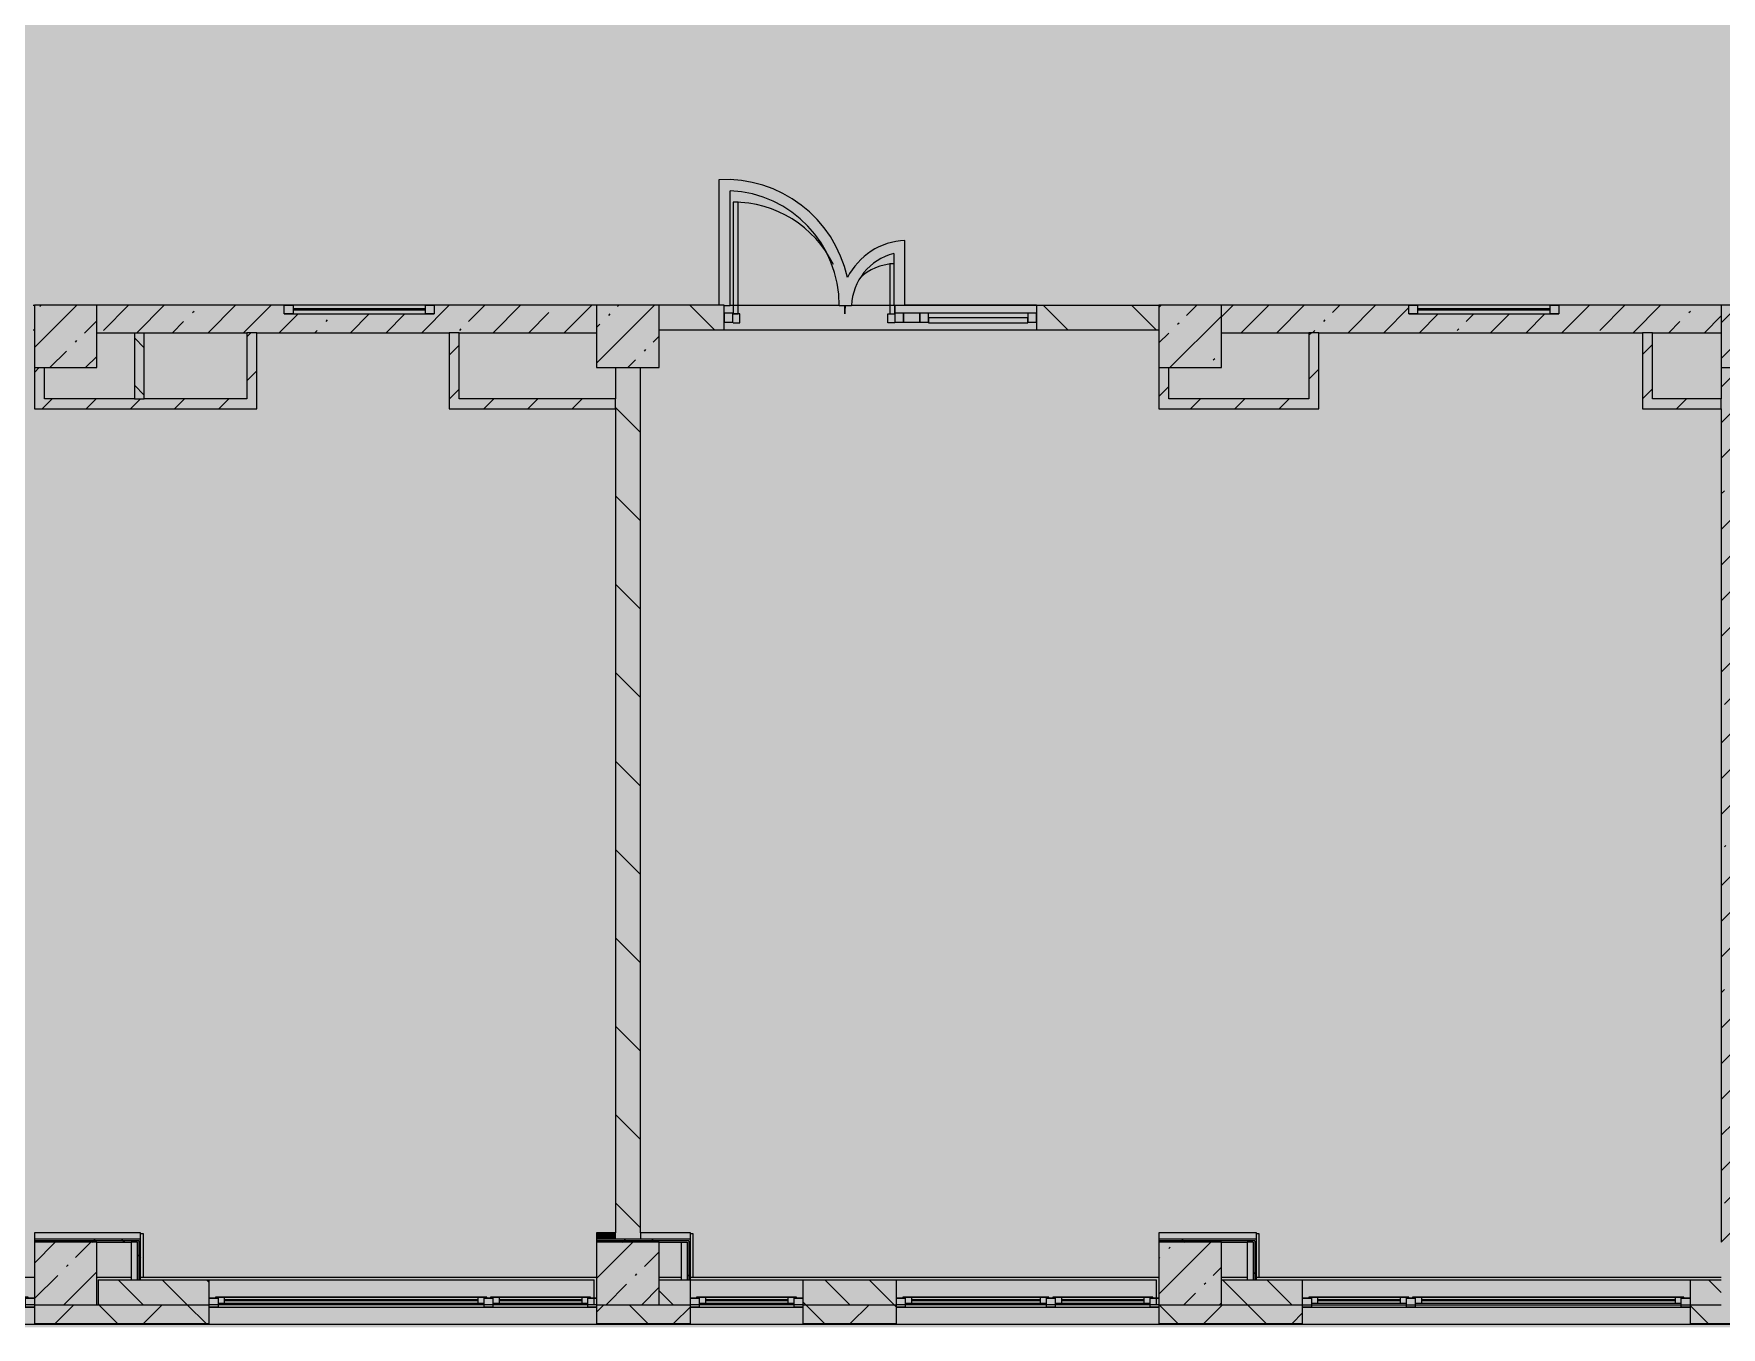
# Model space of a CAD drawing. Header units: millimetres. Extents: x 35363 to 232034, y -8553 to 29000.
# Drawn here: x 156929 to 170434, y -280 to 10073 of the extents above; entities that cross this region are included whole.
import ezdxf

# ---------------------------------------------------------------- set-up
doc = ezdxf.new("R2010")
doc.units = ezdxf.units.MM
doc.layers.add('A-DETL-GENF-1', color=7, linetype='Continuous', lineweight=9, true_color=0xc0c0c0, transparency=0.4)
for name, color, linetype, lineweight, true_color in [('A-DETL-GENF-4', 7, 'Continuous', 5, 0xb7b7b7), ('A-DOOR-4', 7, 'Continuous', 5, 0xe2e2e2), ('A-DOOR-5', 7, 'Continuous', 5, 0xb7b7b7), ('A-FLOR-2', 7, 'Continuous', 5, 0xb7b7b7), ('A-GLAZ-3', 7, 'Continuous', 5, 0x737373), ('A-GLAZ-CURT-3', 7, 'Continuous', 5, 0x737373), ('A-GLAZ-CWMG-4', 7, 'Continuous', 5, 0x737373), ('A-WALL-3', 7, 'Continuous', 9, 0x737373), ('A-WALL-4', 7, 'Continuous', 5, 0x737373), ('I-WALL-1', 7, 'Continuous', 5, 0xe7e7e7), ('I-WALL-2', 7, 'Continuous', 9, 0xe7e7e7), ('I-WALL-4', 7, 'Continuous', 5, 0x737373), ('I-WALL-5', 7, 'Continuous', 5, 0x787878), ('S-COLS-2', 7, 'Continuous', 5, 0x737373)]:
    doc.layers.add(name, color=color, linetype=linetype, lineweight=lineweight, true_color=true_color)
for name, color, linetype, lineweight in [('A-WALL-2', 7, 'Continuous', 5), ('I-WALL-3', 7, 'Continuous', 5), ('S-COLS-1', 7, 'Continuous', 5)]:
    doc.layers.add(name, color=color, linetype=linetype, lineweight=lineweight)
pattern_1 = [(45, (105024.03, 0), (-176.7767, 176.7767), [])]
pattern_2 = [(45, (105024.03, 0), (-285.1231, 285.1231), []), (45, (105309.15, 0), (-285.1231, 285.1231), [504.031, -100.806, 16.764, -84.042])]
pattern_3 = [(135, (105024.03, 0), (-353.5534, -353.5534), [])]
pattern_4 = [(135, (105024.03, 0), (-176.7767, -176.7767), [])]
pattern_5 = [(45, (105024, 0), (-530.33, 530.33), []), (135, (105024, 0), (-530.33, -530.33), [])]

# ---------------------------------------------------------------- blocks, each defined once
blk = doc.blocks.new('BSC_Колонна _Прямоугольная - 500х500-V55-2_6_2_птичка')
at = {"layer": 'S-COLS-1'}
h = blk.add_hatch(dxfattribs=at)
h.set_pattern_fill('FP_68', color=256, style=0, pattern_type=2)
h.set_pattern_definition([(45, (-52160, -7650), (-285.123, 285.123), []), (45, (-51874.88, -7650), (-285.123, 285.123), [504.031, -100.806, 16.764, -84.042])])
h.paths.add_polyline_path([(-250, -250), (250, -250), (250, 250), (-250, 250)])
at = {"layer": 'S-COLS-2'}
for p, q in [((250, 250), (-250, 250)), ((-250, 250), (-250, -250)), ((250, -250), (250, 250)), ((-250, -250), (250, -250))]:
    blk.add_line(p, q, dxfattribs=at)
blk = doc.blocks.new('BSC_Колонна _Прямоугольная - 500х500-V56-2_6_2_птичка')
at = {"layer": 'S-COLS-1'}
h = blk.add_hatch(dxfattribs=at)
h.set_pattern_fill('FP_69', color=256, style=0, pattern_type=2)
h.set_pattern_definition([(45, (-61160, -7650), (-285.1231, 285.1231), []), (45, (-60874.88, -7650), (-285.123, 285.123), [504.031, -100.806, 16.764, -84.042])])
h.paths.add_polyline_path([(-250, -250), (250, -250), (250, 250), (-250, 250)])
at = {"layer": 'S-COLS-2'}
for p, q in [((250, 250), (-250, 250)), ((-250, 250), (-250, -250)), ((250, -250), (250, 250)), ((-250, -250), (250, -250))]:
    blk.add_line(p, q, dxfattribs=at)
blk = doc.blocks.new('BSC_Колонна _Прямоугольная - 500х500-V62-2_6_2_птичка')
at = {"layer": 'S-COLS-1'}
h = blk.add_hatch(dxfattribs=at)
h.set_pattern_fill('FP_75', color=256, style=0, pattern_type=2)
h.set_pattern_definition([(45, (-52160, -150), (-285.123, 285.123), []), (45, (-51874.88, -150), (-285.123, 285.123), [504.031, -100.806, 16.764, -84.042])])
h.paths.add_polyline_path([(-250, -250), (250, -250), (250, 250), (-250, 250), (-250, -86)])
at = {"layer": 'S-COLS-2'}
for p, q in [((250, 250), (-250, 250)), ((-250, 250), (-250, -250)), ((250, -250), (250, 250)), ((-250, -250), (250, -250))]:
    blk.add_line(p, q, dxfattribs=at)
blk = doc.blocks.new('BSC_Колонна _Прямоугольная - 500х500-V63-2_6_2_птичка')
at = {"layer": 'S-COLS-1'}
h = blk.add_hatch(dxfattribs=at)
h.set_pattern_fill('FP_76', color=256, style=0, pattern_type=2)
h.set_pattern_definition([(45, (-61160, -150), (-285.123, 285.123), []), (45, (-60874.88, -150), (-285.123, 285.123), [504.031, -100.806, 16.764, -84.042])])
h.paths.add_polyline_path([(-250, -250), (250, -250), (250, 250), (-250, 250), (-250, -86)])
at = {"layer": 'S-COLS-2'}
for p, q in [((250, 250), (-250, 250)), ((-250, 250), (-250, -250)), ((250, -250), (250, 250)), ((-250, -250), (250, -250))]:
    blk.add_line(p, q, dxfattribs=at)
blk = doc.blocks.new('BSC_Колонна _Прямоугольная - 500х500-V67-2_6_2_птичка')
at = {"layer": 'S-COLS-1'}
h = blk.add_hatch(dxfattribs=at)
h.set_pattern_fill('FP_80', color=256, style=0, pattern_type=2)
h.set_pattern_definition([(45, (-65660, -7650), (-285.1231, 285.1231), []), (45, (-65374.88, -7650), (-285.1231, 285.1231), [504.031, -100.806, 16.764, -84.042])])
h.paths.add_polyline_path([(-250, -250), (250, -250), (250, 250), (-250, 250), (-250, 52)])
at = {"layer": 'S-COLS-2'}
for p, q in [((250, 250), (-250, 250)), ((-250, 250), (-250, -250)), ((250, -250), (250, 250)), ((-250, -250), (250, -250))]:
    blk.add_line(p, q, dxfattribs=at)
blk = doc.blocks.new('BSC_Колонна _Прямоугольная - 500х500-V85-2_6_2_птичка')
at = {"layer": 'S-COLS-1'}
h = blk.add_hatch(dxfattribs=at)
h.set_pattern_fill('FP_105', color=256, style=0, pattern_type=2)
h.set_pattern_definition([(45, (-56660, -150), (-285.123, 285.123), []), (45, (-56374.88, -150), (-285.123, 285.123), [504.031, -100.806, 16.764, -84.042])])
h.paths.add_polyline_path([(-250, -250), (250, -250), (250, 250), (-250, 250), (-250, -86)])
at = {"layer": 'S-COLS-2'}
for p, q in [((250, 250), (-250, 250)), ((-250, 250), (-250, -250)), ((250, -250), (250, 250)), ((-250, -250), (250, -250))]:
    blk.add_line(p, q, dxfattribs=at)
blk = doc.blocks.new('BSC_Колонна _Прямоугольная - 500х500-V86-2_6_2_птичка')
at = {"layer": 'S-COLS-1'}
h = blk.add_hatch(dxfattribs=at)
h.set_pattern_fill('FP_106', color=256, style=0, pattern_type=2)
h.set_pattern_definition([(45, (-56660, -7650), (-285.123, 285.123), []), (45, (-56374.88, -7650), (-285.123, 285.123), [504.031, -100.806, 16.764, -84.042])])
h.paths.add_polyline_path([(-250, -250), (250, -250), (250, 250), (-250, 250)])
at = {"layer": 'S-COLS-2'}
for p, q in [((250, 250), (-250, 250)), ((-250, 250), (-250, -250)), ((250, -250), (250, 250)), ((-250, -250), (250, -250))]:
    blk.add_line(p, q, dxfattribs=at)
blk = doc.blocks.new('120_Окно_СКБ_2Ст - 120_Окно_СКБ_2Ст 3100х2500 _мал_створка слева_-22446080-2_6_2_птичка')
at = {"layer": 'A-GLAZ-3'}
for p, q in [((-1550, -127), (-1550, -57)), ((-1550, -57), (-1480, -57)), ((1550, -57), (-1550, -57)), ((-1480, -127), (-1550, -127)), ((-1550, -127), (-1500, -127)), ((-1480, -127), (-1500, -127)), ((-1500, -127), (-1500, -137)), ((-1480, -57), (-1480, -127)), ((650, -87), (-1480, -87)), ((-1480, -87), (-1480, -127)), ((-1430, -137), (-1430, -87)), ((-1430, -107), (600, -107)), ((600, -117), (-1430, -117)), ((600, -137), (600, -87)), ((650, -127), (650, -57)), ((650, -57), (720, -57)), ((650, -127), (650, -87)), ((720, -127), (650, -127)), ((670, -127), (650, -127)), ((670, -127), (700, -127)), ((670, -137), (670, -127)), ((720, -127), (700, -127)), ((700, -127), (700, -137)), ((720, -57), (720, -127)), ((1480, -87), (720, -87)), ((720, -87), (720, -127)), ((770, -137), (770, -87)), ((770, -107), (1430, -107)), ((1430, -117), (770, -117)), ((1430, -137), (1430, -87)), ((1480, -127), (1480, -57)), ((1480, -57), (1550, -57)), ((1480, -127), (1480, -87)), ((1550, -127), (1480, -127)), ((1500, -127), (1480, -127)), ((1500, -127), (1550, -127)), ((1500, -137), (1500, -127)), ((1550, -57), (1550, -127)), ((-1500, -137), (670, -137)), ((670, -137), (-1500, -137)), ((700, -137), (1500, -137)), ((1500, -137), (700, -137))]:
    blk.add_line(p, q, dxfattribs=at)
blk = doc.blocks.new('120_Окно_СКБ_1Ст - 120_Окно_СКБ_1Ст 900х2500_h_-20664874-2_6_2_птичка')
at = {"layer": 'A-GLAZ-3'}
for p, q in [((-450, -127), (-450, -57)), ((-450, -57), (-380, -57)), ((450, -57), (-450, -57)), ((-380, -127), (-450, -127)), ((-450, -127), (-400, -127)), ((-380, -127), (-400, -127)), ((-400, -127), (-400, -137)), ((-380, -57), (-380, -127)), ((380, -87), (-380, -87)), ((-380, -87), (-380, -127)), ((-330, -137), (-330, -87)), ((-330, -107), (330, -107)), ((330, -117), (-330, -117)), ((330, -137), (330, -87)), ((380, -127), (380, -57)), ((380, -57), (450, -57)), ((380, -127), (380, -87)), ((450, -127), (380, -127)), ((400, -127), (380, -127)), ((400, -127), (450, -127)), ((400, -137), (400, -127)), ((450, -57), (450, -127)), ((-400, -137), (400, -137)), ((400, -137), (-400, -137))]:
    blk.add_line(p, q, dxfattribs=at)
blk = doc.blocks.new('120_Окно_СКБ_2Ст - 120_Окно_СКБ_2Ст 2100х2500 _мал створка СЛЕВА_-22446485-2_6_2_птичка')
at = {"layer": 'A-GLAZ-3'}
for p, q in [((-1050, -127), (-1050, -57)), ((-1050, -57), (-980, -57)), ((1050, -57), (-1050, -57)), ((-980, -127), (-1050, -127)), ((-1050, -127), (-1000, -127)), ((-980, -127), (-1000, -127)), ((-1000, -127), (-1000, -137)), ((-980, -57), (-980, -127)), ((-220, -87), (-980, -87)), ((-980, -87), (-980, -127)), ((-930, -137), (-930, -87)), ((-930, -107), (-270, -107)), ((-270, -117), (-930, -117)), ((-270, -137), (-270, -87)), ((-220, -127), (-220, -57)), ((-220, -57), (-150, -57)), ((-220, -127), (-220, -87)), ((-150, -127), (-220, -127)), ((-200, -127), (-220, -127)), ((-200, -127), (-170, -127)), ((-200, -137), (-200, -127)), ((-150, -127), (-170, -127)), ((-170, -127), (-170, -137)), ((-150, -57), (-150, -127)), ((980, -87), (-150, -87)), ((-150, -87), (-150, -127)), ((-100, -137), (-100, -87)), ((-100, -107), (930, -107)), ((930, -117), (-100, -117)), ((930, -137), (930, -87)), ((980, -127), (980, -57)), ((980, -57), (1050, -57)), ((980, -127), (980, -87)), ((1050, -127), (980, -127)), ((1000, -127), (980, -127)), ((1000, -127), (1050, -127)), ((1000, -137), (1000, -127)), ((1050, -57), (1050, -127)), ((-1000, -137), (-200, -137)), ((-200, -137), (-1000, -137)), ((-170, -137), (1000, -137)), ((1000, -137), (-170, -137))]:
    blk.add_line(p, q, dxfattribs=at)
blk = doc.blocks.new('120_Окно_СКБ_2Ст - 120_Окно_СКБ_2Ст 3100х2500 _мал_ створка слева-2_-V94-2_6_2_птичка')
at = {"layer": 'A-GLAZ-3'}
for p, q in [((-1550, -127), (-1550, -57)), ((-1550, -57), (-1480, -57)), ((1550, -57), (-1550, -57)), ((-1480, -127), (-1550, -127)), ((-1550, -127), (-1500, -127)), ((-1480, -127), (-1500, -127)), ((-1500, -127), (-1500, -137)), ((-1480, -57), (-1480, -127)), ((-720, -87), (-1480, -87)), ((-1480, -87), (-1480, -127)), ((-1430, -137), (-1430, -87)), ((-1430, -107), (-770, -107)), ((-770, -117), (-1430, -117)), ((-770, -137), (-770, -87)), ((-720, -127), (-720, -57)), ((-720, -57), (-650, -57)), ((-720, -127), (-720, -87)), ((-650, -127), (-720, -127)), ((-700, -127), (-720, -127)), ((-700, -127), (-670, -127)), ((-700, -137), (-700, -127)), ((-650, -127), (-670, -127)), ((-670, -127), (-670, -137)), ((-650, -57), (-650, -127)), ((1480, -87), (-650, -87)), ((-650, -87), (-650, -127)), ((-600, -137), (-600, -87)), ((-600, -107), (1430, -107)), ((1430, -117), (-600, -117)), ((1430, -137), (1430, -87)), ((1480, -127), (1480, -57)), ((1480, -57), (1550, -57)), ((1480, -127), (1480, -87)), ((1550, -127), (1480, -127)), ((1500, -127), (1480, -127)), ((1500, -127), (1550, -127)), ((1500, -137), (1500, -127)), ((1550, -57), (1550, -127)), ((-1500, -137), (-700, -137)), ((-700, -137), (-1500, -137)), ((-670, -137), (1500, -137)), ((1500, -137), (-670, -137))]:
    blk.add_line(p, q, dxfattribs=at)
blk = doc.blocks.new('120_Окно_СКБ_2Ст - 120_Окно_СКБ_2Ст 3100х2500 _мал_ створка слева-2_-V95-2_6_2_птичка')
at = {"layer": 'A-GLAZ-3'}
for p, q in [((-1550, -127), (-1550, -57)), ((-1550, -57), (-1480, -57)), ((1550, -57), (-1550, -57)), ((-1480, -127), (-1550, -127)), ((-1550, -127), (-1500, -127)), ((-1480, -127), (-1500, -127)), ((-1500, -127), (-1500, -137)), ((-1480, -57), (-1480, -127)), ((-720, -87), (-1480, -87)), ((-1480, -87), (-1480, -127)), ((-1430, -137), (-1430, -87)), ((-1430, -107), (-770, -107)), ((-770, -117), (-1430, -117)), ((-770, -137), (-770, -87)), ((-720, -127), (-720, -57)), ((-720, -57), (-650, -57)), ((-720, -127), (-720, -87)), ((-650, -127), (-720, -127)), ((-700, -127), (-720, -127)), ((-700, -127), (-670, -127)), ((-700, -137), (-700, -127)), ((-650, -127), (-670, -127)), ((-670, -127), (-670, -137)), ((-650, -57), (-650, -127)), ((1480, -87), (-650, -87)), ((-650, -87), (-650, -127)), ((-600, -137), (-600, -87)), ((-600, -107), (1430, -107)), ((1430, -117), (-600, -117)), ((1430, -137), (1430, -87)), ((1480, -127), (1480, -57)), ((1480, -57), (1550, -57)), ((1480, -127), (1480, -87)), ((1550, -127), (1480, -127)), ((1500, -127), (1480, -127)), ((1500, -127), (1550, -127)), ((1500, -137), (1500, -127)), ((1550, -57), (1550, -127)), ((-1500, -137), (-700, -137)), ((-700, -137), (-1500, -137)), ((-670, -137), (1500, -137)), ((1500, -137), (-670, -137))]:
    blk.add_line(p, q, dxfattribs=at)
blk = doc.blocks.new('120_Окно_СКБ_1Ст - 120_Окно_СКБ_1Ст 400х1200 EI30-24228621-2_6_2_птичка')
at = {"layer": 'A-GLAZ-3'}
for p, q in [((-600, 40), (-600, 110)), ((-600, 110), (-530, 110)), ((600, 110), (-600, 110)), ((-530, 40), (-600, 40)), ((-600, 40), (600, 40)), ((-530, 110), (-530, 40)), ((530, 80), (-530, 80)), ((530, 70), (-530, 70)), ((530, 40), (530, 110)), ((530, 110), (600, 110)), ((600, 40), (530, 40)), ((600, 110), (600, 40))]:
    blk.add_line(p, q, dxfattribs=at)
blk = doc.blocks.new('Прямоугольный импост - 50 x 70 мм-V207-2_6_2_птичка')
at = {"layer": 'A-GLAZ-CWMG-4'}
for p, q in [((-70, 35), (0, 35)), ((-70, -35), (-70, 35)), ((0, 35), (0, -35)), ((0, -35), (-70, -35))]:
    blk.add_line(p, q, dxfattribs=at)
blk = doc.blocks.new('Дверь_Витражная_остекление_ - ДВН_ДАО_Главный вход_1200 в свету-V217-2_6_2_птичка')
at = {"layer": 'A-DOOR-4'}
for points in [[(-647, 30), (-607, 35), (-607, 925), (-647, 925), (-647, 35)], [(647, 30), (647, 100), (639, 100), (639, 430), (607, 430), (607, 30), (639, 30)]]:
    blk.add_hatch(color=256, dxfattribs=at).paths.add_polyline_path(points)
at = {"layer": 'A-DETL-GENF-4'}
for p, q in [((-607, 925), (-647, 925)), ((-647, 925), (-647, 35)), ((-607, 30), (-607, 925)), ((639, 430), (607, 430)), ((607, 430), (607, 30)), ((-647, 30), (-607, 30)), ((-592, 30), (-647, 30)), ((-592, -40), (-592, 30)), ((592, -40), (592, 30)), ((592, 30), (647, 30)), ((607, 30), (647, 30)), ((647, 35), (647, 100)), ((-647, -40), (-592, -40)), ((647, -40), (592, -40))]:
    blk.add_line(p, q, dxfattribs=at)
at = {"layer": 'A-DOOR-5'}
for p, q in [((-647, 925), (-647, 35)), ((647, 100), (647, 35))]:
    blk.add_line(p, q, dxfattribs=at)
for centre, radius, start, end in [((-647, 30), 895, 26.2405, 90), ((647, 30), 400, 91.3229, 133.9937), ((-647, 30), 895, 360, 4.3606), ((647, 30), 400, 170.1518, 180)]:
    blk.add_arc(centre, radius, start, end, dxfattribs=at)
blk = doc.blocks.new('Системная панель - Стемалит - 40мм-V209-2_6_2_птичка')
at = {"layer": 'A-GLAZ-CURT-3'}
for p, q in [((65, 35), (-65, 35)), ((-65, 35), (-65, -35)), ((65, -35), (65, 35)), ((-65, -35), (65, -35))]:
    blk.add_line(p, q, dxfattribs=at)
blk = doc.blocks.new('Прямоугольный импост - 50 x 70 мм-V210-2_6_2_птичка')
at = {"layer": 'A-GLAZ-CWMG-4'}
for p, q in [((-35, 35), (35, 35)), ((-35, -35), (-35, 35)), ((35, 35), (35, -35)), ((35, -35), (-35, -35))]:
    blk.add_line(p, q, dxfattribs=at)
blk = doc.blocks.new('Прямоугольный импост - 50 x 70 мм-V211-2_6_2_птичка')
at = {"layer": 'A-GLAZ-CWMG-4'}
for p, q in [((0, 35), (-70, 35)), ((-70, 35), (-70, -35)), ((0, -35), (0, 35)), ((-70, -35), (0, -35))]:
    blk.add_line(p, q, dxfattribs=at)
blk = doc.blocks.new('Системная панель - Стекло - 40мм-V218-2_6_2_птичка')
at = {"layer": 'A-GLAZ-CURT-3'}
for p, q in [((397.5, 0), (-397.5, 0)), ((-397.5, 0), (-397.5, -40)), ((397.5, -40), (397.5, 0)), ((-397.5, -40), (397.5, -40))]:
    blk.add_line(p, q, dxfattribs=at)
blk = doc.blocks.new('Прямоугольный импост - 50 x 70 мм-V213-2_6_2_птичка')
at = {"layer": 'A-GLAZ-CWMG-4'}
for p, q in [((-35, 35), (35, 35)), ((-35, -35), (-35, 35)), ((35, 35), (35, -35)), ((35, -35), (-35, -35))]:
    blk.add_line(p, q, dxfattribs=at)
blk = doc.blocks.new('Прямоугольный импост - 50 x 70 мм-V214-2_6_2_птичка')
at = {"layer": 'A-GLAZ-CWMG-4'}
blk.add_line((41991, 7835), (41196, 7835), dxfattribs=at)

msp = doc.modelspace()

# ---------------------------------------------------------------- hatches: boundary and pattern name
at = {"layer": 'A-DETL-GENF-1'}
msp.add_hatch(color=256, dxfattribs=at).paths.add_polyline_path([(180884, -280), (180884, 3300), (189884, 3300), (189884, 27350), (146934, 27350), (146934, 23778), (143784, 23778), (143784, -280), (180220.8, -280)])
at = {"layer": 'A-WALL-2'}
h = msp.add_hatch(dxfattribs=at)
h.set_pattern_fill('FP_93', color=256, style=0, pattern_type=2)
h.set_pattern_definition(pattern_4)
h.paths.add_polyline_path([(158334, -100), (158334, 100), (157444, 100), (157444, -100)])
h = msp.add_hatch(dxfattribs=at)
h.set_pattern_fill('FP_93', color=256, style=0, pattern_type=2)
h.set_pattern_definition(pattern_4)
h.paths.add_polyline_path([(161934, -100), (162184, -100), (162184, 100), (161934, 100), (161934, 64.1)])
h.paths.add_polyline_path([(163084, -100), (163834, -100), (163834, 100), (163084, 100), (163084, 64.1)])
h = msp.add_hatch(dxfattribs=at)
h.set_pattern_fill('FP_93', color=256, style=0, pattern_type=2)
h.set_pattern_definition(pattern_4)
h.paths.add_polyline_path([(166434, -100), (167084, -100), (167084, 100), (166434, 100), (166434, 64.1)])
h.paths.add_polyline_path([(170434, -100), (170434, 100), (170184, 100), (170184, -100)])
h = msp.add_hatch(dxfattribs=at)
h.set_pattern_fill('FP_83', color=256, style=0, pattern_type=2)
h.set_pattern_definition([(45, (105024.03, 0), (-353.5534, 353.5534), []), (135, (105024.03, 0), (-353.5534, -353.5534), [])])
h.paths.add_polyline_path([(180724, -250), (180724, -100), (176584, -100), (176584, -250), (180220.8, -250)])
h.paths.add_polyline_path([(174754.2, -250), (175684, -250), (175684, -100), (172084, -100), (172084, -250), (172932, -250)])
h.paths.add_polyline_path([(163834, -250), (163834, -100), (163084, -100), (163084, -250), (163820.9, -250)])
h.paths.add_polyline_path([(167084, -250), (167084, -100), (165934, -100), (165934, -250), (166554.3, -250)])
h.paths.add_polyline_path([(170934, -250), (171184, -250), (171184, -100), (170184, -100), (170184, -250), (170434, -250)])
h.paths.add_polyline_path([(161998.7, -250), (162184, -250), (162184, -100), (161434, -100), (161434, -250)])
h.paths.add_polyline_path([(156934, -250), (158334, -250), (158334, -100), (156934, -100)])
h.paths.add_polyline_path([(153834, -250), (153834, -100), (152434, -100), (152434, -250), (152887.7, -250)])
h.paths.add_polyline_path([(150334, -250), (150334, -100), (149960.4, -100), (149960.4, -250)])
h.paths.add_polyline_path([(149060.4, -250), (149060.4, -100), (147684, -100), (147684, -250), (148434, -250)])
h.paths.add_polyline_path([(144094.9, -250), (144584, -250), (144584, -100), (143784, -100), (143788, -250), (144064, -250)])
at = {"layer": 'I-WALL-1'}
for points in [[(161584, 425), (161584, 475), (161434, 475), (161434, 425)], [(157759, 100), (157759, 400), (157709, 400), (157709, 100)]]:
    msp.add_hatch(color=256, dxfattribs=at).paths.add_polyline_path(points)
at = {"layer": 'I-WALL-2'}
for points in [[(157784, 425), (157784, 475), (156934, 475), (156934, 425)], [(162184, 425), (162184, 475), (161784, 475), (161784, 425), (162171.5, 425)], [(166714, 425), (166714, 475), (165934, 475), (165934, 425)], [(162159, 100), (162159, 400), (162109, 400), (162109, 100)], [(166689, 100), (166689, 400), (166639, 400), (166639, 100)]]:
    msp.add_hatch(color=256, dxfattribs=at).paths.add_polyline_path(points)
at = {"layer": 'I-WALL-3'}
h = msp.add_hatch(dxfattribs=at)
h.set_pattern_fill('FP_91', color=256, style=0, pattern_type=2)
h.set_pattern_definition(pattern_2)
h.paths.add_polyline_path([(161434, 7680), (161434, 7900), (160134, 7900), (160134, 7830), (158934, 7830), (158934, 7900), (157434, 7900), (157434, 7680), (160334, 7680)])
h = msp.add_hatch(dxfattribs=at)
h.set_pattern_fill('FP_94', color=256, style=0, pattern_type=2)
h.set_pattern_definition(pattern_3)
h.paths.add_polyline_path([(165934, 7700), (165934, 7900), (164955, 7900), (164955, 7700), (165643.1, 7700)])
h.paths.add_polyline_path([(161934, 7700), (162455, 7700), (162455, 7900), (161934, 7900)])
h = msp.add_hatch(dxfattribs=at)
h.set_pattern_fill('FP_91', color=256, style=0, pattern_type=2)
h.set_pattern_definition(pattern_2)
h.paths.add_polyline_path([(167465.4, 7680), (170434, 7680), (170434, 7900), (169134, 7900), (169134, 7830), (167934, 7830), (167934, 7900), (166434, 7900), (166434, 7680), (167214, 7680)])
h = msp.add_hatch(dxfattribs=at)
h.set_pattern_fill('FP_95', color=256, style=0, pattern_type=2)
h.set_pattern_definition(pattern_1)
h.paths.add_polyline_path([(158714, 7070), (158714, 7680), (158634, 7680), (158634, 7070)])
h = msp.add_hatch(dxfattribs=at)
h.set_pattern_fill('FP_95', color=256, style=0, pattern_type=2)
h.set_pattern_definition(pattern_1)
h.paths.add_polyline_path([(160334, 7070), (160334, 7680), (160254, 7680), (160254, 7070)])
h = msp.add_hatch(dxfattribs=at)
h.set_pattern_fill('FP_95', color=256, style=0, pattern_type=2)
h.set_pattern_definition(pattern_1)
h.paths.add_polyline_path([(167214, 7150), (167214, 7680), (167134, 7680), (167134, 7150)])
h = msp.add_hatch(dxfattribs=at)
h.set_pattern_fill('FP_95', color=256, style=0, pattern_type=2)
h.set_pattern_definition(pattern_1)
h.paths.add_polyline_path([(169884, 7070), (169884, 7680), (169804, 7680), (169804, 7070)])
h = msp.add_hatch(dxfattribs=at)
h.set_pattern_fill('FP_95', color=256, style=0, pattern_type=2)
h.set_pattern_definition(pattern_1)
h.paths.add_polyline_path([(157014, 7150), (157014, 7400), (156934, 7400), (156934, 7150)])
h = msp.add_hatch(dxfattribs=at)
h.set_pattern_fill('FP_94', color=256, style=0, pattern_type=2)
h.set_pattern_definition(pattern_3)
h.paths.add_polyline_path([(161784, 425), (161784, 7400), (161584, 7400), (161584, 425)])
h = msp.add_hatch(dxfattribs=at)
h.set_pattern_fill('FP_95', color=256, style=0, pattern_type=2)
h.set_pattern_definition(pattern_1)
h.paths.add_polyline_path([(166014, 7150), (166014, 7400), (165934, 7400), (165934, 7150)])
h = msp.add_hatch(dxfattribs=at)
h.set_pattern_fill('FP_91', color=256, style=0, pattern_type=2)
h.set_pattern_definition(pattern_2)
h.paths.add_polyline_path([(170434, 400), (170654, 400), (170654, 7400), (170434, 7400), (170434, 1239.2)])
h = msp.add_hatch(dxfattribs=at)
h.set_pattern_fill('FP_95', color=256, style=0, pattern_type=2)
h.set_pattern_definition(pattern_1)
h.paths.add_polyline_path([(158634, 7070), (158634, 7150), (156934, 7150), (156934, 7070)])
h = msp.add_hatch(dxfattribs=at)
h.set_pattern_fill('FP_95', color=256, style=0, pattern_type=2)
h.set_pattern_definition(pattern_1)
h.paths.add_polyline_path([(161282.5, 7070), (161282.5, 7150), (160334, 7150), (160334, 7070)])
h = msp.add_hatch(dxfattribs=at)
h.set_pattern_fill('FP_95', color=256, style=0, pattern_type=2)
h.set_pattern_definition(pattern_1)
h.paths.add_polyline_path([(161584, 7070), (161584, 7150), (161282.5, 7150), (161282.5, 7070)])
h = msp.add_hatch(dxfattribs=at)
h.set_pattern_fill('FP_95', color=256, style=0, pattern_type=2)
h.set_pattern_definition(pattern_1)
h.paths.add_polyline_path([(167214, 7070), (167214, 7150), (165934, 7150), (165934, 7070)])
h = msp.add_hatch(dxfattribs=at)
h.set_pattern_fill('FP_95', color=256, style=0, pattern_type=2)
h.set_pattern_definition(pattern_1)
h.paths.add_polyline_path([(170434, 7070), (170434, 7150), (169884, 7150), (169884, 7070)])
h = msp.add_hatch(dxfattribs=at)
h.set_pattern_fill('FP_183', color=256, style=0, pattern_type=2)
h.set_pattern_definition(pattern_5)
h.paths.add_polyline_path([(157771.5, 412.5), (157784, 412.5), (157784, 425), (156934, 425), (156934, 412.5)])
h = msp.add_hatch(dxfattribs=at)
h.set_pattern_fill('FP_183', color=256, style=0, pattern_type=2)
h.set_pattern_definition(pattern_5)
h.paths.add_polyline_path([(157759, 400), (157771.5, 400), (157771.5, 412.5), (156934, 412.5), (156934, 400), (157709, 400)])
h = msp.add_hatch(dxfattribs=at)
h.set_pattern_fill('FP_183', color=256, style=0, pattern_type=2)
h.set_pattern_definition(pattern_5)
h.paths.add_polyline_path([(157784, 100), (157784, 412.5), (157771.5, 412.5), (157771.5, 100)])
h = msp.add_hatch(dxfattribs=at)
h.set_pattern_fill('FP_183', color=256, style=0, pattern_type=2)
h.set_pattern_definition(pattern_5)
h.paths.add_polyline_path([(161784, 412.5), (161784, 425), (161434, 425), (161434, 412.5), (161584, 412.5)])
h = msp.add_hatch(dxfattribs=at)
h.set_pattern_fill('FP_183', color=256, style=0, pattern_type=2)
h.set_pattern_definition(pattern_5)
h.paths.add_polyline_path([(161784, 400), (161784, 412.5), (161434, 412.5), (161434, 400), (161584, 400)])
h = msp.add_hatch(dxfattribs=at)
h.set_pattern_fill('FP_183', color=256, style=0, pattern_type=2)
h.set_pattern_definition(pattern_5)
h.paths.add_polyline_path([(162171.5, 412.5), (162171.5, 425), (161584, 425), (161584, 412.5), (162159, 412.5)])
h = msp.add_hatch(dxfattribs=at)
h.set_pattern_fill('FP_183', color=256, style=0, pattern_type=2)
h.set_pattern_definition(pattern_5)
h.paths.add_polyline_path([(161784, 400), (162159, 400), (162159, 412.5), (161584, 412.5), (161584, 400)])
h = msp.add_hatch(dxfattribs=at)
h.set_pattern_fill('FP_183', color=256, style=0, pattern_type=2)
h.set_pattern_definition(pattern_5)
h.paths.add_polyline_path([(162171.5, 100), (162171.5, 412.5), (162159, 412.5), (162159, 100)])
h = msp.add_hatch(dxfattribs=at)
h.set_pattern_fill('FP_183', color=256, style=0, pattern_type=2)
h.set_pattern_definition(pattern_5)
h.paths.add_polyline_path([(162184, 100), (162184, 425), (162171.5, 425), (162171.5, 100)])
h = msp.add_hatch(dxfattribs=at)
h.set_pattern_fill('FP_183', color=256, style=0, pattern_type=2)
h.set_pattern_definition(pattern_5)
h.paths.add_polyline_path([(166701.5, 412.5), (166714, 412.5), (166714, 425), (165934, 425), (165934, 412.5)])
h = msp.add_hatch(dxfattribs=at)
h.set_pattern_fill('FP_183', color=256, style=0, pattern_type=2)
h.set_pattern_definition(pattern_5)
h.paths.add_polyline_path([(166689, 400), (166701.5, 400), (166701.5, 412.5), (165934, 412.5), (165934, 400), (166639, 400)])
h = msp.add_hatch(dxfattribs=at)
h.set_pattern_fill('FP_183', color=256, style=0, pattern_type=2)
h.set_pattern_definition(pattern_5)
h.paths.add_polyline_path([(166701.5, 100), (166714, 100), (166714, 412.5), (166701.5, 412.5), (166701.5, 400)])
h = msp.add_hatch(dxfattribs=at)
h.set_pattern_fill('FP_183', color=256, style=0, pattern_type=2)
h.set_pattern_definition(pattern_5)
h.paths.add_polyline_path([(157771.5, 100), (157771.5, 400), (157759, 400), (157759, 100)])
h = msp.add_hatch(dxfattribs=at)
h.set_pattern_fill('FP_183', color=256, style=0, pattern_type=2)
h.set_pattern_definition(pattern_5)
h.paths.add_polyline_path([(166701.5, 100), (166701.5, 400), (166689, 400), (166689, 100)])
at = {"layer": 'I-WALL-5'}
h = msp.add_hatch(dxfattribs=at)
h.set_pattern_fill('FP_100', color=256, style=0, pattern_type=2)
h.set_pattern_definition([(135, (105024, 0), (-377.171, -377.171), [533.4, -88.9, 17.78, -88.9]), (135, (105024, 376.94), (-377.171, -377.171), []), (50, (105024.03, 0), (637.6445, -55.7866), [66.675, -733.425]), (355, (105024, 0), (-123.3494, 668.699), [53.34, -586.74]), (100.451, (105077.16, -4.65), (514.299, 612.908), [56.665, -623.315]), (46.184, (105024, 177.8), (948.776, -147.15), [100.012, -1100.137]), (96.636, (105103.1, 165.5), (830.909, 865.997), [84.998, -934.973]), (351.184, (105024, 177.8), (830.918, 865.988), [80.01, -880.11]), (21, (105112.93, 133.35), (530.6506, -357.9283), [66.675, -733.425]), (326, (105112.9, 133.35), (216.308, 644.6585), [53.34, -586.74]), (71.451, (105157.15, 103.5), (746.9596, 286.724), [56.665, -623.315]), (37.5, (105024.03, 0), (10.8105, 295.9426), [16.764, -562.864, 16.764, -578.866, -588.962]), (37.5, (105024.03, 0), (10.8105, 295.9426), [-1175.258, 16.764, -572.198]), (7.5, (105024.03, 0), (233.8692, 350.6318), [16.764, -322.834, 16.764, -549.529, -224.472]), (7.5, (105024.03, 0), (233.8692, 350.6318), [-905.891, 16.764, -207.708]), (327.5, (104825.78, 0), (474.5678, -20.0513), [16.764, -205.486, 16.764, -676.656, -920.115]), (327.5, (104825.78, 0), (474.5678, -20.0513), [-915.67, 16.764, -903.351]), (317.5, (104736.9, 0), (518.4522, 88.9934), [16.764, -272.161, 16.764, -443.738, -653.415]), (317.5, (104736.9, 0), (518.4522, 88.9934), [-749.427, 16.764, -636.651])])
h.paths.add_polyline_path([(157814, 7150), (157814, 7680), (157734, 7680), (157734, 7150)])

# ---------------------------------------------------------------- linework, layer by layer
at = {"layer": 'A-FLOR-2'}
for p, q in [((162412.1, 8904.6), (162412.1, 7900)), ((162502.1, 7897), (162502.1, 8815.2)), ((163901, 7900), (163901, 8418.4)), ((163811, 8314.2), (163811, 7900)), ((156924, 7900), (156934, 7900)), ((162455, 7897), (162502.1, 7897)), ((162502.1, 7900), (163374.4, 7900)), ((163374.6, 7897), (163472.6, 7897)), ((163472.9, 7900), (164955, 7900)), ((164955, 7900), (163901, 7900)), ((156934, 7700), (156924, 7700)), ((157784, 470), (157804, 470)), ((157804, 470), (157804, 120)), ((162184, 470), (162204, 470)), ((162204, 470), (162204, 120)), ((166714, 470), (166734, 470)), ((166734, 470), (166734, 120))]:
    msp.add_line(p, q, dxfattribs=at)
for centre, radius, start, end in [((162464.6, 7906), 1000, 12.44956, 93.01125), ((162464.6, 7906), 910, 359.43333, 87.64026), ((163926, 7875), 544, 92.63401, 153.04618), ((163926, 7875), 454, 104.67311, 177.22246)]:
    msp.add_arc(centre, radius, start, end, dxfattribs=at)
at = {"layer": 'A-WALL-3'}
for p, q in [((158714, 7680), (158634, 7680)), ((160334, 7680), (160254, 7680)), ((167214, 7680), (167134, 7680)), ((169884, 7680), (169804, 7680)), ((157734, 7150), (157814, 7150)), ((161584, 7070), (161584, 7150)), ((170434, 7070), (170434, 7150)), ((157784, 425), (156934, 425)), ((157771.5, 412.5), (156934, 412.5)), ((157771.5, 100), (157771.5, 412.5)), ((162184, 425), (161434, 425)), ((162171.5, 412.5), (161434, 412.5)), ((161584, 425), (161584, 475)), ((161784, 475), (161784, 425)), ((162171.5, 412.5), (162171.5, 100)), ((166714, 425), (165934, 425)), ((166701.5, 412.5), (165934, 412.5)), ((166701.5, 412.5), (166701.5, 100)), ((157759, 400), (157709, 400)), ((157759, 100), (157759, 400)), ((162109, 400), (162159, 400)), ((162159, 400), (162159, 100)), ((166689, 400), (166639, 400)), ((166689, 400), (166689, 100)), ((157444, -100), (158334, -100)), ((161934, -100), (162184, -100)), ((163084, -100), (163834, -100)), ((166434, -100), (167084, -100)), ((170184, -100), (170434, -100)), ((156934, -250), (158334, -250)), ((156934, -253), (158334, -253)), ((161434, -250), (162184, -250)), ((161434, -253), (162184, -253)), ((163084, -250), (163834, -250)), ((163084, -253), (163834, -253)), ((165934, -250), (167084, -250)), ((165934, -253), (167084, -253)), ((170184, -250), (171184, -250)), ((170184, -253), (171184, -253))]:
    msp.add_line(p, q, dxfattribs=at)
at = {"layer": 'A-WALL-4'}
for p, q in [((157444, 100), (157444, -100)), ((157444, 100), (161414, 100)), ((158334, -258), (158334, 100)), ((161414, -100), (161414, 100)), ((161934, 100), (165914, 100)), ((162184, -258), (162184, 100)), ((163084, 100), (163084, -258)), ((163834, -258), (163834, 100)), ((165914, -100), (165914, 100)), ((166434, 100), (170434, 100)), ((167084, -258), (167084, 100)), ((170184, 100), (170184, -258)), ((156934, -100), (156934, -258)), ((157434, -100), (157444, -100)), ((161434, -100), (161434, -258)), ((165934, -100), (165934, -258)), ((167084, -100), (170434, -100)), ((163084, -258), (143786.9, -258)), ((171184, -258), (163084, -258))]:
    msp.add_line(p, q, dxfattribs=at)
at = {"layer": 'I-WALL-4'}
for p, q in [((158934, 7900), (157434, 7900)), ((161434, 7900), (160134, 7900)), ((162455, 7900), (161934, 7900)), ((162455, 7700), (162455, 7900)), ((162502.1, 7900), (163374.4, 7900)), ((163472.9, 7900), (163811, 7900)), ((164955, 7900), (164955, 7700)), ((164955, 7900), (165934, 7900)), ((167934, 7900), (166434, 7900)), ((170434, 7900), (169134, 7900)), ((165934, 7700), (161934, 7700)), ((157434, 7680), (158634, 7680)), ((157734, 7680), (157734, 7150)), ((157814, 7150), (157814, 7680)), ((158634, 7680), (158634, 7150)), ((158714, 7070), (158714, 7680)), ((158714, 7680), (160254, 7680)), ((160254, 7680), (160254, 7070)), ((160334, 7150), (160334, 7680)), ((160334, 7680), (161434, 7680)), ((166434, 7680), (167134, 7680)), ((167134, 7680), (167134, 7150)), ((167214, 7070), (167214, 7680)), ((167214, 7680), (169804, 7680)), ((169804, 7680), (169804, 7070)), ((169884, 7150), (169884, 7680)), ((169884, 7680), (170434, 7680)), ((156934, 7400), (156934, 7070)), ((157014, 7150), (157014, 7400)), ((161584, 7400), (161584, 7150)), ((161784, 475), (161784, 7400)), ((165934, 7400), (165934, 7070)), ((166014, 7150), (166014, 7400)), ((170434, 7400), (170434, 7150)), ((156934, 7070), (158714, 7070)), ((157734, 7150), (157014, 7150)), ((158634, 7150), (157814, 7150)), ((160254, 7070), (161584, 7070)), ((161584, 7150), (160334, 7150)), ((161584, 7070), (161584, 475)), ((165934, 7070), (167214, 7070)), ((167134, 7150), (166014, 7150)), ((169804, 7070), (170434, 7070)), ((170434, 7150), (169884, 7150)), ((170434, 7070), (170434, 400)), ((157784, 475), (156934, 475)), ((156934, 475), (156934, 400)), ((157784, 100), (157784, 475)), ((161584, 475), (161434, 475)), ((161434, 475), (161434, 400)), ((162184, 475), (161784, 475)), ((162184, 100), (162184, 475)), ((166714, 475), (165934, 475)), ((165934, 475), (165934, 400)), ((166714, 100), (166714, 475)), ((157434, 400), (157709, 400)), ((157709, 400), (157709, 100)), ((161934, 400), (162109, 400)), ((162109, 400), (162109, 100)), ((166434, 400), (166639, 400)), ((166639, 400), (166639, 100)), ((153148.1, 120), (156934, 120)), ((157434, 120), (157709, 120)), ((157783.2, 120), (161434, 120)), ((161934, 120), (162109, 120)), ((162183.2, 120), (165934, 120)), ((166434, 120), (166639, 120)), ((166713.2, 120), (170434, 120)), ((156934, -100), (153834, -100)), ((161434, -100), (158334, -100)), ((163084, -100), (162184, -100)), ((165934, -100), (163834, -100))]:
    msp.add_line(p, q, dxfattribs=at)

# ---------------------------------------------------------------- block references
at = {"layer": 'A-DOOR-5'}
msp.add_blockref('Дверь_Витражная_остекление_ - ДВН_ДАО_Главный вход_1200 в свету-V217-2_6_2_птичка', (163172.5, 7800), dxfattribs=at)
at = {"layer": 'A-GLAZ-3'}
for p in [(159534, 7790), (168534, 7790)]:
    msp.add_blockref('120_Окно_СКБ_1Ст - 120_Окно_СКБ_1Ст 400х1200 EI30-24228621-2_6_2_птичка', p, dxfattribs=at)
at = {"layer": 'A-GLAZ-3', "rotation": 180}
for name, p in [('120_Окно_СКБ_2Ст - 120_Окно_СКБ_2Ст 3100х2500 _мал_ створка слева-2_-V94-2_6_2_птичка', (155384, -175)), ('120_Окно_СКБ_2Ст - 120_Окно_СКБ_2Ст 3100х2500 _мал_ створка слева-2_-V95-2_6_2_птичка', (159884, -175)), ('120_Окно_СКБ_1Ст - 120_Окно_СКБ_1Ст 900х2500_h_-20664874-2_6_2_птичка', (162634, -175)), ('120_Окно_СКБ_2Ст - 120_Окно_СКБ_2Ст 2100х2500 _мал створка СЛЕВА_-22446485-2_6_2_птичка', (164884, -175)), ('120_Окно_СКБ_2Ст - 120_Окно_СКБ_2Ст 3100х2500 _мал_створка слева_-22446080-2_6_2_птичка', (168634, -175))]:
    msp.add_blockref(name, p, dxfattribs=at)
at = {"layer": 'A-GLAZ-CURT-3'}
for name, p in [('Системная панель - Стемалит - 40мм-V209-2_6_2_птичка', (163955, 7800)), ('Системная панель - Стекло - 40мм-V218-2_6_2_птичка', (164487.5, 7800))]:
    msp.add_blockref(name, p, dxfattribs=at)
at = {"layer": 'A-GLAZ-CWMG-4', "rotation": 180}
msp.add_blockref('Прямоугольный импост - 50 x 70 мм-V211-2_6_2_птичка', (162455, 7800), dxfattribs=at)
at = {"layer": 'A-GLAZ-CWMG-4', "extrusion": (0, 0, -1), "rotation": 180}
for name, p in [('Прямоугольный импост - 50 x 70 мм-V210-2_6_2_птичка', (-163855, 7800)), ('Прямоугольный импост - 50 x 70 мм-V213-2_6_2_птичка', (-164055, 7800)), ('Прямоугольный импост - 50 x 70 мм-V207-2_6_2_птичка', (-164955, 7800))]:
    msp.add_blockref(name, p, dxfattribs=at)
at = {"layer": 'A-GLAZ-CWMG-4'}
msp.add_blockref('Прямоугольный импост - 50 x 70 мм-V214-2_6_2_птичка', (122894, 0), dxfattribs=at)
at = {"layer": 'S-COLS-2'}
for name, p in [('BSC_Колонна _Прямоугольная - 500х500-V55-2_6_2_птичка', (157184, 7650)), ('BSC_Колонна _Прямоугольная - 500х500-V86-2_6_2_птичка', (161684, 7650)), ('BSC_Колонна _Прямоугольная - 500х500-V56-2_6_2_птичка', (166184, 7650)), ('BSC_Колонна _Прямоугольная - 500х500-V67-2_6_2_птичка', (170684, 7650)), ('BSC_Колонна _Прямоугольная - 500х500-V62-2_6_2_птичка', (157184, 150)), ('BSC_Колонна _Прямоугольная - 500х500-V85-2_6_2_птичка', (161684, 150)), ('BSC_Колонна _Прямоугольная - 500х500-V63-2_6_2_птичка', (166184, 150))]:
    msp.add_blockref(name, p, dxfattribs=at)

doc.saveas('drawing.dxf')
